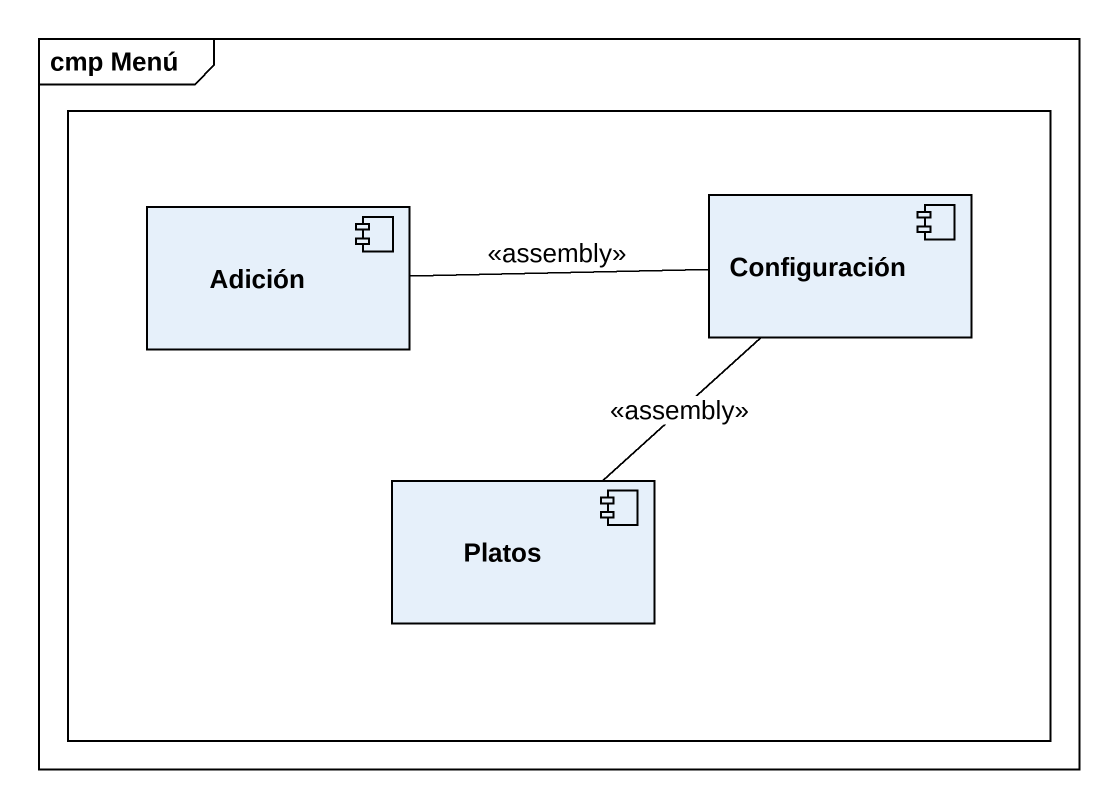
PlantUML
@startuml
mainframe cmp Menú
rectangle " " as rectangle1 {
  component Adición
  component Configuración
  component Platos
}
Adición -right- Configuración : <<assembly>>
Platos -up- Configuración : <<assembly>>
@enduml
